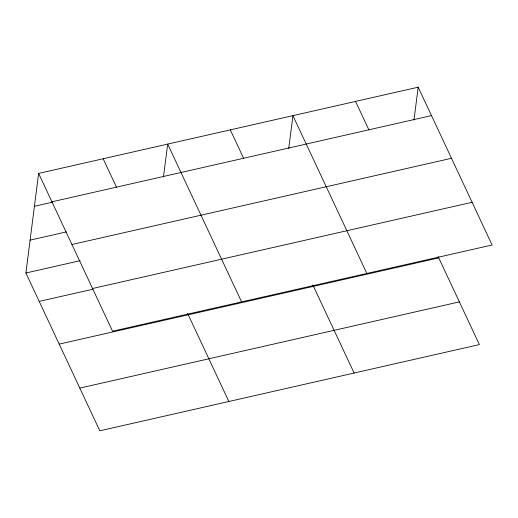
<?xml version="1.0" encoding="UTF-8"?>
<svg xmlns="http://www.w3.org/2000/svg" width="518" height="518" viewBox="0 0 518 518"><rect width="100%" height="100%" fill="white"/><g stroke="black" fill="none" stroke-linecap="round" stroke-linejoin="round"><path stroke-width="0.78" d="M438.079 256.442L479.37 344.587L99.819 430.808L25.9 273.005L38.63 173.413L418.181 87.192L492.1 244.995L112.548 331.216L38.63 173.413M163.474 176.962L167.677 144.095L241.595 301.897M288.727 148.511L292.929 115.643L366.848 273.446M413.979 120.059L418.181 87.192M51.936 201.813L431.481 115.592M34.428 206.281L52.525 202.169M30.102 240.138L66.298 231.915M71.937 244.515L451.489 158.294M25.9 273.005L80.193 260.671M92.547 288.513L472.099 202.292M39.206 301.405L92.709 289.251M59.207 344.107L438.759 257.886M79.817 388.105L459.369 301.884M355.555 101.418L368.855 129.817M312.827 284.894L354.118 373.038M230.303 129.869L243.609 158.268M187.574 313.345L228.865 401.495M103.153 158.754L116.459 187.153"/></g></svg>
